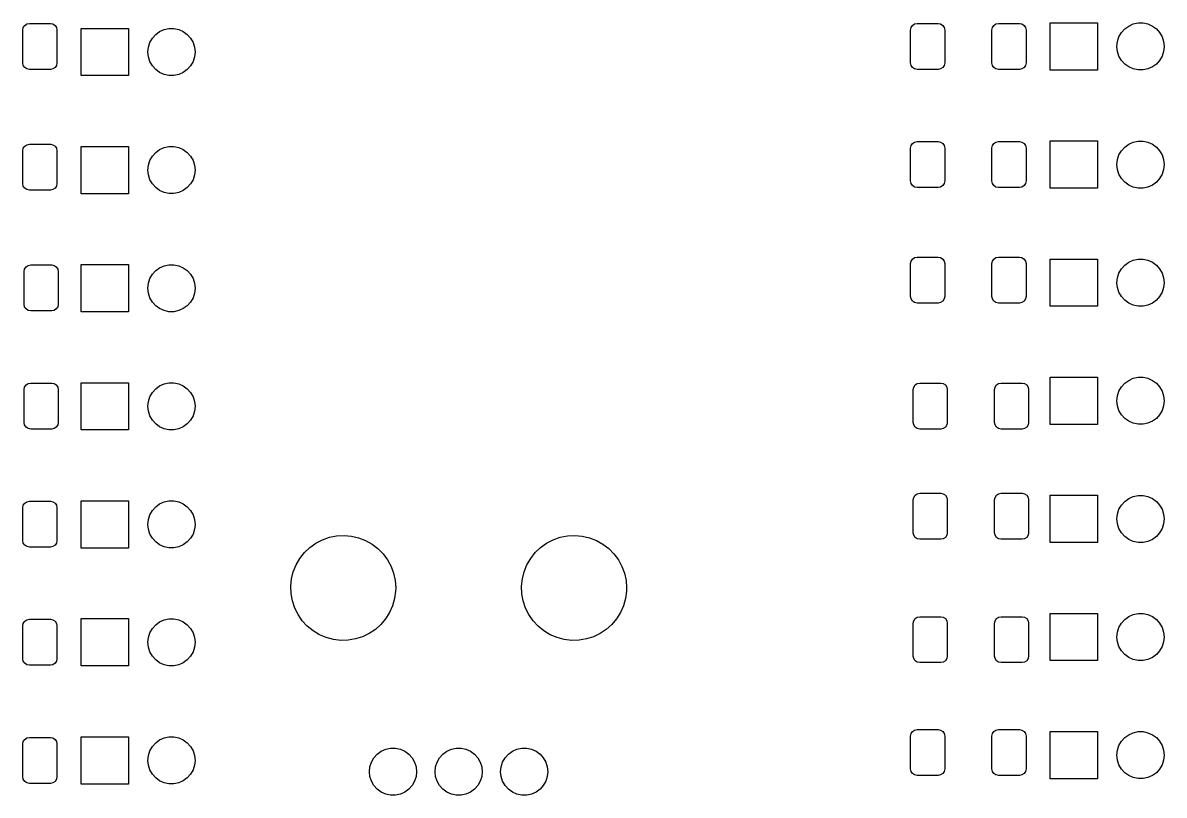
# Model space of a CAD drawing. Extents: x 119 to 479, y -311 to -51.
# Drawn here: x 300.4 to 343.9, y -144.32 to -114.9 of the extents above; entities that cross this region are included whole.
import ezdxf

# ---------------------------------------------------------------- set-up
doc = ezdxf.new("R2010")
doc.units = 0
doc.layers.add('BLACK', color=7, linetype='CONTINUOUS')

msp = doc.modelspace()

# ---------------------------------------------------------------- linework, layer by layer
at = {"layer": 'BLACK', "linetype": 'CONTINUOUS'}
for p, q in [((300.4, -115.175), (300.419, -115.079)), ((300.4, -116.425), (300.4, -115.175)), ((300.419, -115.079), (300.473, -114.998)), ((300.473, -114.998), (300.554, -114.944)), ((300.554, -114.944), (300.65, -114.925)), ((300.65, -114.925), (301.45, -114.925)), ((301.45, -114.925), (301.546, -114.944)), ((301.546, -114.944), (301.627, -114.998)), ((301.627, -114.998), (301.681, -115.079)), ((301.681, -115.079), (301.7, -115.175)), ((301.7, -115.175), (301.7, -116.425)), ((302.625, -116.91), (302.625, -115.11)), ((302.625, -115.11), (304.425, -115.11)), ((304.425, -115.11), (304.425, -116.91)), ((305.463, -115.341), (305.615, -115.231)), ((305.615, -115.231), (305.787, -115.154)), ((305.787, -115.154), (305.971, -115.115)), ((305.971, -115.115), (306.159, -115.115)), ((306.159, -115.115), (306.343, -115.154)), ((306.343, -115.154), (306.515, -115.231)), ((306.515, -115.231), (306.667, -115.341)), ((334.235, -115.175), (334.254, -115.079)), ((334.235, -116.425), (334.235, -115.175)), ((334.254, -115.079), (334.308, -114.998)), ((334.308, -114.998), (334.389, -114.944)), ((334.389, -114.944), (334.485, -114.925)), ((334.485, -114.925), (335.285, -114.925)), ((335.285, -114.925), (335.381, -114.944)), ((335.381, -114.944), (335.462, -114.998)), ((335.462, -114.998), (335.516, -115.079)), ((335.516, -115.079), (335.535, -115.175)), ((335.535, -115.175), (335.535, -116.425)), ((337.335, -115.175), (337.354, -115.079)), ((337.335, -116.425), (337.335, -115.175)), ((337.354, -115.079), (337.408, -114.998)), ((337.408, -114.998), (337.489, -114.944)), ((337.489, -114.944), (337.585, -114.925)), ((337.585, -114.925), (338.385, -114.925)), ((338.385, -114.925), (338.481, -114.944)), ((338.481, -114.944), (338.562, -114.998)), ((338.562, -114.998), (338.616, -115.079)), ((338.616, -115.079), (338.635, -115.175)), ((338.635, -115.175), (338.635, -116.425)), ((339.56, -116.7), (339.56, -114.9)), ((339.56, -114.9), (341.36, -114.9)), ((341.36, -114.9), (341.36, -116.7)), ((342.178, -115.434), (342.272, -115.271)), ((342.272, -115.271), (342.398, -115.131)), ((342.398, -115.131), (342.55, -115.021)), ((342.55, -115.021), (342.722, -114.944)), ((342.722, -114.944), (342.906, -114.905)), ((342.906, -114.905), (343.094, -114.905)), ((343.094, -114.905), (343.278, -114.944)), ((343.278, -114.944), (343.45, -115.021)), ((343.45, -115.021), (343.602, -115.131)), ((343.602, -115.131), (343.728, -115.271)), ((343.728, -115.271), (343.822, -115.434)), ((305.185, -115.823), (305.243, -115.644)), ((305.243, -115.644), (305.337, -115.481)), ((305.337, -115.481), (305.463, -115.341)), ((306.667, -115.341), (306.793, -115.481)), ((306.793, -115.481), (306.887, -115.644)), ((306.887, -115.644), (306.945, -115.823)), ((342.1, -115.8), (342.12, -115.613)), ((342.12, -115.613), (342.178, -115.434)), ((343.822, -115.434), (343.88, -115.613)), ((343.88, -115.613), (343.9, -115.8)), ((305.165, -116.01), (305.185, -115.823)), ((305.185, -116.197), (305.165, -116.01)), ((306.945, -115.823), (306.965, -116.01)), ((306.965, -116.01), (306.945, -116.197)), ((342.12, -115.987), (342.1, -115.8)), ((342.178, -116.166), (342.12, -115.987)), ((343.88, -115.987), (343.822, -116.166)), ((343.9, -115.8), (343.88, -115.987)), ((300.419, -116.521), (300.4, -116.425)), ((300.473, -116.602), (300.419, -116.521)), ((301.681, -116.521), (301.627, -116.602)), ((301.7, -116.425), (301.681, -116.521)), ((305.243, -116.376), (305.185, -116.197)), ((305.337, -116.539), (305.243, -116.376)), ((305.463, -116.679), (305.337, -116.539)), ((306.793, -116.539), (306.667, -116.679)), ((306.887, -116.376), (306.793, -116.539)), ((306.945, -116.197), (306.887, -116.376)), ((334.254, -116.521), (334.235, -116.425)), ((334.308, -116.602), (334.254, -116.521)), ((335.516, -116.521), (335.462, -116.602)), ((335.535, -116.425), (335.516, -116.521)), ((337.354, -116.521), (337.335, -116.425)), ((337.408, -116.602), (337.354, -116.521)), ((338.616, -116.521), (338.562, -116.602)), ((338.635, -116.425), (338.616, -116.521)), ((342.272, -116.329), (342.178, -116.166)), ((342.398, -116.469), (342.272, -116.329)), ((342.55, -116.579), (342.398, -116.469)), ((342.722, -116.656), (342.55, -116.579)), ((343.45, -116.579), (343.278, -116.656)), ((343.602, -116.469), (343.45, -116.579)), ((343.728, -116.329), (343.602, -116.469)), ((343.822, -116.166), (343.728, -116.329)), ((300.554, -116.656), (300.473, -116.602)), ((300.65, -116.675), (300.554, -116.656)), ((301.45, -116.675), (300.65, -116.675)), ((301.546, -116.656), (301.45, -116.675)), ((301.627, -116.602), (301.546, -116.656)), ((304.425, -116.91), (302.625, -116.91)), ((305.615, -116.789), (305.463, -116.679)), ((305.787, -116.866), (305.615, -116.789)), ((305.971, -116.905), (305.787, -116.866)), ((306.159, -116.905), (305.971, -116.905)), ((306.343, -116.866), (306.159, -116.905)), ((306.515, -116.789), (306.343, -116.866)), ((306.667, -116.679), (306.515, -116.789)), ((334.389, -116.656), (334.308, -116.602)), ((334.485, -116.675), (334.389, -116.656)), ((335.285, -116.675), (334.485, -116.675)), ((335.381, -116.656), (335.285, -116.675)), ((335.462, -116.602), (335.381, -116.656)), ((337.489, -116.656), (337.408, -116.602)), ((337.585, -116.675), (337.489, -116.656)), ((338.385, -116.675), (337.585, -116.675)), ((338.481, -116.656), (338.385, -116.675)), ((338.562, -116.602), (338.481, -116.656)), ((341.36, -116.7), (339.56, -116.7)), ((342.906, -116.695), (342.722, -116.656)), ((343.094, -116.695), (342.906, -116.695)), ((343.278, -116.656), (343.094, -116.695)), ((300.419, -119.679), (300.473, -119.598)), ((300.473, -119.598), (300.554, -119.544)), ((300.554, -119.544), (300.65, -119.525)), ((300.65, -119.525), (301.45, -119.525)), ((301.45, -119.525), (301.546, -119.544)), ((301.546, -119.544), (301.627, -119.598)), ((301.627, -119.598), (301.681, -119.679)), ((302.625, -121.41), (302.625, -119.61)), ((302.625, -119.61), (304.425, -119.61)), ((304.425, -119.61), (304.425, -121.41)), ((305.787, -119.654), (305.971, -119.615)), ((305.971, -119.615), (306.159, -119.615)), ((306.159, -119.615), (306.343, -119.654)), ((334.235, -119.675), (334.254, -119.579)), ((334.254, -119.579), (334.308, -119.498)), ((334.308, -119.498), (334.389, -119.444)), ((334.389, -119.444), (334.485, -119.425)), ((334.485, -119.425), (335.285, -119.425)), ((335.285, -119.425), (335.381, -119.444)), ((335.381, -119.444), (335.462, -119.498)), ((335.462, -119.498), (335.516, -119.579)), ((335.516, -119.579), (335.535, -119.675)), ((337.335, -119.675), (337.354, -119.579)), ((337.354, -119.579), (337.408, -119.498)), ((337.408, -119.498), (337.489, -119.444)), ((337.489, -119.444), (337.585, -119.425)), ((337.585, -119.425), (338.385, -119.425)), ((338.385, -119.425), (338.481, -119.444)), ((338.481, -119.444), (338.562, -119.498)), ((338.562, -119.498), (338.616, -119.579)), ((338.616, -119.579), (338.635, -119.675)), ((339.56, -121.2), (339.56, -119.4)), ((339.56, -119.4), (341.36, -119.4)), ((341.36, -119.4), (341.36, -121.2)), ((342.398, -119.631), (342.55, -119.521)), ((342.55, -119.521), (342.722, -119.444)), ((342.722, -119.444), (342.906, -119.405)), ((342.906, -119.405), (343.094, -119.405)), ((343.094, -119.405), (343.278, -119.444)), ((343.278, -119.444), (343.45, -119.521)), ((343.45, -119.521), (343.602, -119.631)), ((300.4, -119.775), (300.419, -119.679)), ((300.4, -121.025), (300.4, -119.775)), ((301.681, -119.679), (301.7, -119.775)), ((301.7, -119.775), (301.7, -121.025)), ((305.243, -120.144), (305.337, -119.981)), ((305.337, -119.981), (305.463, -119.841)), ((305.463, -119.841), (305.615, -119.731)), ((305.615, -119.731), (305.787, -119.654)), ((306.343, -119.654), (306.515, -119.731)), ((306.515, -119.731), (306.667, -119.841)), ((306.667, -119.841), (306.793, -119.981)), ((306.793, -119.981), (306.887, -120.144)), ((334.235, -120.925), (334.235, -119.675)), ((335.535, -119.675), (335.535, -120.925)), ((337.335, -120.925), (337.335, -119.675)), ((338.635, -119.675), (338.635, -120.925)), ((342.12, -120.113), (342.178, -119.934)), ((342.178, -119.934), (342.272, -119.771)), ((342.272, -119.771), (342.398, -119.631)), ((343.602, -119.631), (343.728, -119.771)), ((343.728, -119.771), (343.822, -119.934)), ((343.822, -119.934), (343.88, -120.113)), ((305.165, -120.51), (305.185, -120.323)), ((305.185, -120.323), (305.243, -120.144)), ((306.887, -120.144), (306.945, -120.323)), ((306.945, -120.323), (306.965, -120.51)), ((342.1, -120.3), (342.12, -120.113)), ((342.12, -120.487), (342.1, -120.3)), ((342.178, -120.666), (342.12, -120.487)), ((343.88, -120.487), (343.822, -120.666)), ((343.88, -120.113), (343.9, -120.3)), ((343.9, -120.3), (343.88, -120.487)), ((305.185, -120.697), (305.165, -120.51)), ((305.243, -120.876), (305.185, -120.697)), ((305.337, -121.039), (305.243, -120.876)), ((306.887, -120.876), (306.793, -121.039)), ((306.945, -120.697), (306.887, -120.876)), ((306.965, -120.51), (306.945, -120.697)), ((334.254, -121.021), (334.235, -120.925)), ((335.535, -120.925), (335.516, -121.021)), ((337.354, -121.021), (337.335, -120.925)), ((338.635, -120.925), (338.616, -121.021)), ((342.272, -120.829), (342.178, -120.666)), ((342.398, -120.969), (342.272, -120.829)), ((343.728, -120.829), (343.602, -120.969)), ((343.822, -120.666), (343.728, -120.829)), ((300.419, -121.121), (300.4, -121.025)), ((300.473, -121.202), (300.419, -121.121)), ((300.554, -121.256), (300.473, -121.202)), ((300.65, -121.275), (300.554, -121.256)), ((301.45, -121.275), (300.65, -121.275)), ((301.546, -121.256), (301.45, -121.275)), ((301.627, -121.202), (301.546, -121.256)), ((301.681, -121.121), (301.627, -121.202)), ((301.7, -121.025), (301.681, -121.121)), ((305.463, -121.179), (305.337, -121.039)), ((305.615, -121.289), (305.463, -121.179)), ((305.787, -121.366), (305.615, -121.289)), ((306.515, -121.289), (306.343, -121.366)), ((306.667, -121.179), (306.515, -121.289)), ((306.793, -121.039), (306.667, -121.179)), ((334.308, -121.102), (334.254, -121.021)), ((334.389, -121.156), (334.308, -121.102)), ((334.485, -121.175), (334.389, -121.156)), ((335.285, -121.175), (334.485, -121.175)), ((335.381, -121.156), (335.285, -121.175)), ((335.462, -121.102), (335.381, -121.156)), ((335.516, -121.021), (335.462, -121.102)), ((337.408, -121.102), (337.354, -121.021)), ((337.489, -121.156), (337.408, -121.102)), ((337.585, -121.175), (337.489, -121.156)), ((338.385, -121.175), (337.585, -121.175)), ((338.481, -121.156), (338.385, -121.175)), ((338.562, -121.102), (338.481, -121.156)), ((338.616, -121.021), (338.562, -121.102)), ((341.36, -121.2), (339.56, -121.2)), ((342.55, -121.079), (342.398, -120.969)), ((342.722, -121.156), (342.55, -121.079)), ((342.906, -121.195), (342.722, -121.156)), ((343.094, -121.195), (342.906, -121.195)), ((343.278, -121.156), (343.094, -121.195)), ((343.45, -121.079), (343.278, -121.156)), ((343.602, -120.969), (343.45, -121.079)), ((304.425, -121.41), (302.625, -121.41)), ((305.971, -121.405), (305.787, -121.366)), ((306.159, -121.405), (305.971, -121.405)), ((306.343, -121.366), (306.159, -121.405)), ((334.254, -123.979), (334.308, -123.898)), ((334.308, -123.898), (334.389, -123.844)), ((334.389, -123.844), (334.485, -123.825)), ((334.485, -123.825), (335.285, -123.825)), ((335.285, -123.825), (335.381, -123.844)), ((335.381, -123.844), (335.462, -123.898)), ((335.462, -123.898), (335.516, -123.979)), ((337.354, -123.979), (337.408, -123.898)), ((337.408, -123.898), (337.489, -123.844)), ((337.489, -123.844), (337.585, -123.825)), ((337.585, -123.825), (338.385, -123.825)), ((338.385, -123.825), (338.481, -123.844)), ((338.481, -123.844), (338.562, -123.898)), ((338.562, -123.898), (338.616, -123.979)), ((339.56, -125.7), (339.56, -123.9)), ((339.56, -123.9), (341.36, -123.9)), ((341.36, -123.9), (341.36, -125.7)), ((342.55, -124.021), (342.722, -123.944)), ((342.722, -123.944), (342.906, -123.905)), ((342.906, -123.905), (343.094, -123.905)), ((343.094, -123.905), (343.278, -123.944)), ((343.278, -123.944), (343.45, -124.021)), ((300.45, -124.375), (300.469, -124.279)), ((300.45, -125.625), (300.45, -124.375)), ((300.469, -124.279), (300.523, -124.198)), ((300.523, -124.198), (300.604, -124.144)), ((300.604, -124.144), (300.7, -124.125)), ((300.7, -124.125), (301.5, -124.125)), ((301.5, -124.125), (301.596, -124.144)), ((301.596, -124.144), (301.677, -124.198)), ((301.677, -124.198), (301.731, -124.279)), ((301.731, -124.279), (301.75, -124.375)), ((301.75, -124.375), (301.75, -125.625)), ((302.625, -125.91), (302.625, -124.11)), ((302.625, -124.11), (304.425, -124.11)), ((304.425, -124.11), (304.425, -125.91)), ((305.337, -124.481), (305.463, -124.341)), ((305.463, -124.341), (305.615, -124.231)), ((305.615, -124.231), (305.787, -124.154)), ((305.787, -124.154), (305.971, -124.115)), ((305.971, -124.115), (306.159, -124.115)), ((306.159, -124.115), (306.343, -124.154)), ((306.343, -124.154), (306.515, -124.231)), ((306.515, -124.231), (306.667, -124.341)), ((306.667, -124.341), (306.793, -124.481)), ((334.235, -124.075), (334.254, -123.979)), ((334.235, -125.325), (334.235, -124.075)), ((335.516, -123.979), (335.535, -124.075)), ((335.535, -124.075), (335.535, -125.325)), ((337.335, -124.075), (337.354, -123.979)), ((337.335, -125.325), (337.335, -124.075)), ((338.616, -123.979), (338.635, -124.075)), ((338.635, -124.075), (338.635, -125.325)), ((342.178, -124.434), (342.272, -124.271)), ((342.272, -124.271), (342.398, -124.131)), ((342.398, -124.131), (342.55, -124.021)), ((343.45, -124.021), (343.602, -124.131)), ((343.602, -124.131), (343.728, -124.271)), ((343.728, -124.271), (343.822, -124.434)), ((305.165, -125.01), (305.185, -124.823)), ((305.185, -124.823), (305.243, -124.644)), ((305.243, -124.644), (305.337, -124.481)), ((306.793, -124.481), (306.887, -124.644)), ((306.887, -124.644), (306.945, -124.823)), ((306.945, -124.823), (306.965, -125.01)), ((342.1, -124.8), (342.12, -124.613)), ((342.12, -124.987), (342.1, -124.8)), ((342.12, -124.613), (342.178, -124.434)), ((343.822, -124.434), (343.88, -124.613)), ((343.88, -124.613), (343.9, -124.8)), ((343.9, -124.8), (343.88, -124.987)), ((305.185, -125.197), (305.165, -125.01)), ((305.243, -125.376), (305.185, -125.197)), ((306.945, -125.197), (306.887, -125.376)), ((306.965, -125.01), (306.945, -125.197)), ((342.178, -125.166), (342.12, -124.987)), ((342.272, -125.329), (342.178, -125.166)), ((343.822, -125.166), (343.728, -125.329)), ((343.88, -124.987), (343.822, -125.166)), ((300.469, -125.721), (300.45, -125.625)), ((301.75, -125.625), (301.731, -125.721)), ((305.337, -125.539), (305.243, -125.376)), ((305.463, -125.679), (305.337, -125.539)), ((305.615, -125.789), (305.463, -125.679)), ((306.667, -125.679), (306.515, -125.789)), ((306.793, -125.539), (306.667, -125.679)), ((306.887, -125.376), (306.793, -125.539)), ((334.254, -125.421), (334.235, -125.325)), ((334.308, -125.502), (334.254, -125.421)), ((334.389, -125.556), (334.308, -125.502)), ((334.485, -125.575), (334.389, -125.556)), ((335.285, -125.575), (334.485, -125.575)), ((335.381, -125.556), (335.285, -125.575)), ((335.462, -125.502), (335.381, -125.556)), ((335.516, -125.421), (335.462, -125.502)), ((335.535, -125.325), (335.516, -125.421)), ((337.354, -125.421), (337.335, -125.325)), ((337.408, -125.502), (337.354, -125.421)), ((337.489, -125.556), (337.408, -125.502)), ((337.585, -125.575), (337.489, -125.556)), ((338.385, -125.575), (337.585, -125.575)), ((338.481, -125.556), (338.385, -125.575)), ((338.562, -125.502), (338.481, -125.556)), ((338.616, -125.421), (338.562, -125.502)), ((338.635, -125.325), (338.616, -125.421)), ((341.36, -125.7), (339.56, -125.7)), ((342.398, -125.469), (342.272, -125.329)), ((342.55, -125.579), (342.398, -125.469)), ((342.722, -125.656), (342.55, -125.579)), ((342.906, -125.695), (342.722, -125.656)), ((343.094, -125.695), (342.906, -125.695)), ((343.278, -125.656), (343.094, -125.695)), ((343.45, -125.579), (343.278, -125.656)), ((343.602, -125.469), (343.45, -125.579)), ((343.728, -125.329), (343.602, -125.469)), ((300.523, -125.802), (300.469, -125.721)), ((300.604, -125.856), (300.523, -125.802)), ((300.7, -125.875), (300.604, -125.856)), ((301.5, -125.875), (300.7, -125.875)), ((301.596, -125.856), (301.5, -125.875)), ((301.677, -125.802), (301.596, -125.856)), ((301.731, -125.721), (301.677, -125.802)), ((304.425, -125.91), (302.625, -125.91)), ((305.787, -125.866), (305.615, -125.789)), ((305.971, -125.905), (305.787, -125.866)), ((306.159, -125.905), (305.971, -125.905)), ((306.343, -125.866), (306.159, -125.905)), ((306.515, -125.789), (306.343, -125.866)), ((300.469, -128.779), (300.523, -128.698)), ((300.523, -128.698), (300.604, -128.644)), ((300.604, -128.644), (300.7, -128.625)), ((300.7, -128.625), (301.5, -128.625)), ((301.5, -128.625), (301.596, -128.644)), ((301.596, -128.644), (301.677, -128.698)), ((301.677, -128.698), (301.731, -128.779)), ((302.625, -130.41), (302.625, -128.61)), ((302.625, -128.61), (304.425, -128.61)), ((304.425, -128.61), (304.425, -130.41)), ((305.463, -128.841), (305.615, -128.731)), ((305.615, -128.731), (305.787, -128.654)), ((305.787, -128.654), (305.971, -128.615)), ((305.971, -128.615), (306.159, -128.615)), ((306.159, -128.615), (306.343, -128.654)), ((306.343, -128.654), (306.515, -128.731)), ((306.515, -128.731), (306.667, -128.841)), ((334.354, -128.779), (334.408, -128.698)), ((334.408, -128.698), (334.489, -128.644)), ((334.489, -128.644), (334.585, -128.625)), ((334.585, -128.625), (335.385, -128.625)), ((335.385, -128.625), (335.481, -128.644)), ((335.481, -128.644), (335.562, -128.698)), ((335.562, -128.698), (335.616, -128.779)), ((337.454, -128.779), (337.508, -128.698)), ((337.508, -128.698), (337.589, -128.644)), ((337.589, -128.644), (337.685, -128.625)), ((337.685, -128.625), (338.485, -128.625)), ((338.485, -128.625), (338.581, -128.644)), ((338.581, -128.644), (338.662, -128.698)), ((338.662, -128.698), (338.716, -128.779)), ((339.56, -130.2), (339.56, -128.4)), ((339.56, -128.4), (341.36, -128.4)), ((341.36, -128.4), (341.36, -130.2)), ((342.272, -128.771), (342.398, -128.631)), ((342.398, -128.631), (342.55, -128.521)), ((342.55, -128.521), (342.722, -128.444)), ((342.722, -128.444), (342.906, -128.405)), ((342.906, -128.405), (343.094, -128.405)), ((343.094, -128.405), (343.278, -128.444)), ((343.278, -128.444), (343.45, -128.521)), ((343.45, -128.521), (343.602, -128.631)), ((343.602, -128.631), (343.728, -128.771)), ((300.45, -128.875), (300.469, -128.779)), ((300.45, -130.125), (300.45, -128.875)), ((301.731, -128.779), (301.75, -128.875)), ((301.75, -128.875), (301.75, -130.125)), ((305.185, -129.323), (305.243, -129.144)), ((305.243, -129.144), (305.337, -128.981)), ((305.337, -128.981), (305.463, -128.841)), ((306.667, -128.841), (306.793, -128.981)), ((306.793, -128.981), (306.887, -129.144)), ((306.887, -129.144), (306.945, -129.323)), ((334.335, -128.875), (334.354, -128.779)), ((334.335, -130.125), (334.335, -128.875)), ((335.616, -128.779), (335.635, -128.875)), ((335.635, -128.875), (335.635, -130.125)), ((337.435, -128.875), (337.454, -128.779)), ((337.435, -130.125), (337.435, -128.875)), ((338.716, -128.779), (338.735, -128.875)), ((338.735, -128.875), (338.735, -130.125)), ((342.1, -129.3), (342.12, -129.113)), ((342.12, -129.113), (342.178, -128.934)), ((342.178, -128.934), (342.272, -128.771)), ((343.728, -128.771), (343.822, -128.934)), ((343.822, -128.934), (343.88, -129.113)), ((343.88, -129.113), (343.9, -129.3)), ((305.165, -129.51), (305.185, -129.323)), ((305.185, -129.697), (305.165, -129.51)), ((306.945, -129.323), (306.965, -129.51)), ((306.965, -129.51), (306.945, -129.697)), ((342.12, -129.487), (342.1, -129.3)), ((342.178, -129.666), (342.12, -129.487)), ((343.88, -129.487), (343.822, -129.666)), ((343.9, -129.3), (343.88, -129.487)), ((305.243, -129.876), (305.185, -129.697)), ((305.337, -130.039), (305.243, -129.876)), ((305.463, -130.179), (305.337, -130.039)), ((306.793, -130.039), (306.667, -130.179)), ((306.887, -129.876), (306.793, -130.039)), ((306.945, -129.697), (306.887, -129.876)), ((342.272, -129.829), (342.178, -129.666)), ((342.398, -129.969), (342.272, -129.829)), ((342.55, -130.079), (342.398, -129.969)), ((343.602, -129.969), (343.45, -130.079)), ((343.728, -129.829), (343.602, -129.969)), ((343.822, -129.666), (343.728, -129.829)), ((300.469, -130.221), (300.45, -130.125)), ((300.523, -130.302), (300.469, -130.221)), ((300.604, -130.356), (300.523, -130.302)), ((300.7, -130.375), (300.604, -130.356)), ((301.5, -130.375), (300.7, -130.375)), ((301.596, -130.356), (301.5, -130.375)), ((301.677, -130.302), (301.596, -130.356)), ((301.731, -130.221), (301.677, -130.302)), ((301.75, -130.125), (301.731, -130.221)), ((304.425, -130.41), (302.625, -130.41)), ((305.615, -130.289), (305.463, -130.179)), ((305.787, -130.366), (305.615, -130.289)), ((305.971, -130.405), (305.787, -130.366)), ((306.159, -130.405), (305.971, -130.405)), ((306.343, -130.366), (306.159, -130.405)), ((306.515, -130.289), (306.343, -130.366)), ((306.667, -130.179), (306.515, -130.289)), ((334.354, -130.221), (334.335, -130.125)), ((334.408, -130.302), (334.354, -130.221)), ((334.489, -130.356), (334.408, -130.302)), ((334.585, -130.375), (334.489, -130.356)), ((335.385, -130.375), (334.585, -130.375)), ((335.481, -130.356), (335.385, -130.375)), ((335.562, -130.302), (335.481, -130.356)), ((335.616, -130.221), (335.562, -130.302)), ((335.635, -130.125), (335.616, -130.221)), ((337.454, -130.221), (337.435, -130.125)), ((337.508, -130.302), (337.454, -130.221)), ((337.589, -130.356), (337.508, -130.302)), ((337.685, -130.375), (337.589, -130.356)), ((338.485, -130.375), (337.685, -130.375)), ((338.581, -130.356), (338.485, -130.375)), ((338.662, -130.302), (338.581, -130.356)), ((338.716, -130.221), (338.662, -130.302)), ((338.735, -130.125), (338.716, -130.221)), ((341.36, -130.2), (339.56, -130.2)), ((342.722, -130.156), (342.55, -130.079)), ((342.906, -130.195), (342.722, -130.156)), ((343.094, -130.195), (342.906, -130.195)), ((343.278, -130.156), (343.094, -130.195)), ((343.45, -130.079), (343.278, -130.156)), ((334.335, -133.075), (334.354, -132.979)), ((334.335, -134.325), (334.335, -133.075)), ((334.354, -132.979), (334.408, -132.898)), ((334.408, -132.898), (334.489, -132.844)), ((334.489, -132.844), (334.585, -132.825)), ((334.585, -132.825), (335.385, -132.825)), ((335.385, -132.825), (335.481, -132.844)), ((335.481, -132.844), (335.562, -132.898)), ((335.562, -132.898), (335.616, -132.979)), ((335.616, -132.979), (335.635, -133.075)), ((335.635, -133.075), (335.635, -134.325)), ((337.435, -133.075), (337.454, -132.979)), ((337.435, -134.325), (337.435, -133.075)), ((337.454, -132.979), (337.508, -132.898)), ((337.508, -132.898), (337.589, -132.844)), ((337.589, -132.844), (337.685, -132.825)), ((337.685, -132.825), (338.485, -132.825)), ((338.485, -132.825), (338.581, -132.844)), ((338.581, -132.844), (338.662, -132.898)), ((338.662, -132.898), (338.716, -132.979)), ((338.716, -132.979), (338.735, -133.075)), ((338.735, -133.075), (338.735, -134.325)), ((339.56, -134.7), (339.56, -132.9)), ((339.56, -132.9), (341.36, -132.9)), ((341.36, -132.9), (341.36, -134.7)), ((342.398, -133.131), (342.55, -133.021)), ((342.55, -133.021), (342.722, -132.944)), ((342.722, -132.944), (342.906, -132.905)), ((342.906, -132.905), (343.094, -132.905)), ((343.094, -132.905), (343.278, -132.944)), ((343.278, -132.944), (343.45, -133.021)), ((343.45, -133.021), (343.602, -133.131)), ((300.4, -133.375), (300.419, -133.279)), ((300.4, -134.625), (300.4, -133.375)), ((300.419, -133.279), (300.473, -133.198)), ((300.473, -133.198), (300.554, -133.144)), ((300.554, -133.144), (300.65, -133.125)), ((300.65, -133.125), (301.45, -133.125)), ((301.45, -133.125), (301.546, -133.144)), ((301.546, -133.144), (301.627, -133.198)), ((301.627, -133.198), (301.681, -133.279)), ((301.681, -133.279), (301.7, -133.375)), ((301.7, -133.375), (301.7, -134.625)), ((302.625, -134.91), (302.625, -133.11)), ((302.625, -133.11), (304.425, -133.11)), ((304.425, -133.11), (304.425, -134.91)), ((305.243, -133.644), (305.337, -133.481)), ((305.337, -133.481), (305.463, -133.341)), ((305.463, -133.341), (305.615, -133.231)), ((305.615, -133.231), (305.787, -133.154)), ((305.787, -133.154), (305.971, -133.115)), ((305.971, -133.115), (306.159, -133.115)), ((306.159, -133.115), (306.343, -133.154)), ((306.343, -133.154), (306.515, -133.231)), ((306.515, -133.231), (306.667, -133.341)), ((306.667, -133.341), (306.793, -133.481)), ((306.793, -133.481), (306.887, -133.644)), ((342.12, -133.613), (342.178, -133.434)), ((342.178, -133.434), (342.272, -133.271)), ((342.272, -133.271), (342.398, -133.131)), ((343.602, -133.131), (343.728, -133.271)), ((343.728, -133.271), (343.822, -133.434)), ((343.822, -133.434), (343.88, -133.613)), ((305.165, -134.01), (305.185, -133.823)), ((305.185, -133.823), (305.243, -133.644)), ((306.887, -133.644), (306.945, -133.823)), ((306.945, -133.823), (306.965, -134.01)), ((342.1, -133.8), (342.12, -133.613)), ((342.12, -133.987), (342.1, -133.8)), ((343.88, -133.613), (343.9, -133.8)), ((343.9, -133.8), (343.88, -133.987)), ((305.185, -134.197), (305.165, -134.01)), ((305.243, -134.376), (305.185, -134.197)), ((305.337, -134.539), (305.243, -134.376)), ((306.887, -134.376), (306.793, -134.539)), ((306.945, -134.197), (306.887, -134.376)), ((306.965, -134.01), (306.945, -134.197)), ((334.354, -134.421), (334.335, -134.325)), ((335.635, -134.325), (335.616, -134.421)), ((337.454, -134.421), (337.435, -134.325)), ((338.735, -134.325), (338.716, -134.421)), ((342.178, -134.166), (342.12, -133.987)), ((342.272, -134.329), (342.178, -134.166)), ((342.398, -134.469), (342.272, -134.329)), ((343.728, -134.329), (343.602, -134.469)), ((343.822, -134.166), (343.728, -134.329)), ((343.88, -133.987), (343.822, -134.166)), ((300.419, -134.721), (300.4, -134.625)), ((300.473, -134.802), (300.419, -134.721)), ((300.554, -134.856), (300.473, -134.802)), ((301.627, -134.802), (301.546, -134.856)), ((301.681, -134.721), (301.627, -134.802)), ((301.7, -134.625), (301.681, -134.721)), ((305.463, -134.679), (305.337, -134.539)), ((305.615, -134.789), (305.463, -134.679)), ((305.787, -134.866), (305.615, -134.789)), ((306.515, -134.789), (306.343, -134.866)), ((306.667, -134.679), (306.515, -134.789)), ((306.793, -134.539), (306.667, -134.679)), ((311.335, -134.889), (311.565, -134.725)), ((311.565, -134.725), (311.816, -134.594)), ((311.816, -134.594), (312.082, -134.501)), ((312.082, -134.501), (312.359, -134.446)), ((312.359, -134.446), (312.641, -134.43)), ((312.641, -134.43), (312.923, -134.455)), ((312.923, -134.455), (313.198, -134.518)), ((313.198, -134.518), (313.462, -134.62)), ((313.462, -134.62), (313.708, -134.758)), ((313.708, -134.758), (313.933, -134.93)), ((320.135, -134.889), (320.365, -134.725)), ((320.365, -134.725), (320.616, -134.594)), ((320.616, -134.594), (320.882, -134.501)), ((320.882, -134.501), (321.159, -134.446)), ((321.159, -134.446), (321.441, -134.43)), ((321.441, -134.43), (321.723, -134.455)), ((321.723, -134.455), (321.998, -134.518)), ((321.998, -134.518), (322.262, -134.62)), ((322.262, -134.62), (322.508, -134.758)), ((322.508, -134.758), (322.733, -134.93)), ((334.408, -134.502), (334.354, -134.421)), ((334.489, -134.556), (334.408, -134.502)), ((334.585, -134.575), (334.489, -134.556)), ((335.385, -134.575), (334.585, -134.575)), ((335.481, -134.556), (335.385, -134.575)), ((335.562, -134.502), (335.481, -134.556)), ((335.616, -134.421), (335.562, -134.502)), ((337.508, -134.502), (337.454, -134.421)), ((337.589, -134.556), (337.508, -134.502)), ((337.685, -134.575), (337.589, -134.556)), ((338.485, -134.575), (337.685, -134.575)), ((338.581, -134.556), (338.485, -134.575)), ((338.662, -134.502), (338.581, -134.556)), ((338.716, -134.421), (338.662, -134.502)), ((341.36, -134.7), (339.56, -134.7)), ((342.55, -134.579), (342.398, -134.469)), ((342.722, -134.656), (342.55, -134.579)), ((342.906, -134.695), (342.722, -134.656)), ((343.094, -134.695), (342.906, -134.695)), ((343.278, -134.656), (343.094, -134.695)), ((343.45, -134.579), (343.278, -134.656)), ((343.602, -134.469), (343.45, -134.579)), ((300.65, -134.875), (300.554, -134.856)), ((301.45, -134.875), (300.65, -134.875)), ((301.546, -134.856), (301.45, -134.875)), ((304.425, -134.91), (302.625, -134.91)), ((305.971, -134.905), (305.787, -134.866)), ((306.159, -134.905), (305.971, -134.905)), ((306.343, -134.866), (306.159, -134.905)), ((310.956, -135.306), (311.131, -135.084)), ((311.131, -135.084), (311.335, -134.889)), ((313.933, -134.93), (314.131, -135.131)), ((314.131, -135.131), (314.299, -135.358)), ((319.756, -135.306), (319.931, -135.084)), ((319.931, -135.084), (320.135, -134.889)), ((322.733, -134.93), (322.931, -135.131)), ((322.931, -135.131), (323.099, -135.358)), ((310.708, -135.812), (310.814, -135.55)), ((310.814, -135.55), (310.956, -135.306)), ((314.299, -135.358), (314.433, -135.607)), ((314.433, -135.607), (314.531, -135.872)), ((319.508, -135.812), (319.614, -135.55)), ((319.614, -135.55), (319.756, -135.306)), ((323.099, -135.358), (323.233, -135.607)), ((323.233, -135.607), (323.331, -135.872)), ((310.611, -136.367), (310.64, -136.086)), ((310.64, -136.086), (310.708, -135.812)), ((314.531, -135.872), (314.59, -136.148)), ((314.59, -136.148), (314.61, -136.43)), ((319.411, -136.367), (319.44, -136.086)), ((319.44, -136.086), (319.508, -135.812)), ((323.331, -135.872), (323.39, -136.148)), ((323.39, -136.148), (323.41, -136.43)), ((310.622, -136.649), (310.611, -136.367)), ((314.606, -136.556), (314.568, -136.836)), ((314.61, -136.43), (314.606, -136.556)), ((319.422, -136.649), (319.411, -136.367)), ((323.406, -136.556), (323.368, -136.836)), ((323.41, -136.43), (323.406, -136.556)), ((310.673, -136.927), (310.622, -136.649)), ((310.762, -137.195), (310.673, -136.927)), ((314.568, -136.836), (314.492, -137.107)), ((319.473, -136.927), (319.422, -136.649)), ((319.562, -137.195), (319.473, -136.927)), ((323.368, -136.836), (323.292, -137.107)), ((310.889, -137.448), (310.762, -137.195)), ((311.049, -137.68), (310.889, -137.448)), ((314.378, -137.366), (314.228, -137.606)), ((314.492, -137.107), (314.378, -137.366)), ((319.689, -137.448), (319.562, -137.195)), ((319.849, -137.68), (319.689, -137.448)), ((323.178, -137.366), (323.028, -137.606)), ((323.292, -137.107), (323.178, -137.366)), ((339.56, -139.2), (339.56, -137.4)), ((339.56, -137.4), (341.36, -137.4)), ((341.36, -137.4), (341.36, -139.2)), ((342.55, -137.521), (342.722, -137.444)), ((342.722, -137.444), (342.906, -137.405)), ((342.906, -137.405), (343.094, -137.405)), ((343.094, -137.405), (343.278, -137.444)), ((343.278, -137.444), (343.45, -137.521)), ((300.4, -137.875), (300.419, -137.779)), ((300.4, -139.125), (300.4, -137.875)), ((300.419, -137.779), (300.473, -137.698)), ((300.473, -137.698), (300.554, -137.644)), ((300.554, -137.644), (300.65, -137.625)), ((300.65, -137.625), (301.45, -137.625)), ((301.45, -137.625), (301.546, -137.644)), ((301.546, -137.644), (301.627, -137.698)), ((301.627, -137.698), (301.681, -137.779)), ((301.681, -137.779), (301.7, -137.875)), ((301.7, -137.875), (301.7, -139.125)), ((302.625, -139.4), (302.625, -137.6)), ((302.625, -137.6), (304.425, -137.6)), ((304.425, -137.6), (304.425, -139.4)), ((305.337, -137.971), (305.463, -137.831)), ((305.463, -137.831), (305.615, -137.721)), ((305.615, -137.721), (305.787, -137.644)), ((305.787, -137.644), (305.971, -137.605)), ((305.971, -137.605), (306.159, -137.605)), ((306.159, -137.605), (306.343, -137.644)), ((306.343, -137.644), (306.515, -137.721)), ((306.515, -137.721), (306.667, -137.831)), ((306.667, -137.831), (306.793, -137.971)), ((311.241, -137.888), (311.049, -137.68)), ((311.46, -138.066), (311.241, -137.888)), ((314.046, -137.822), (313.836, -138.01)), ((314.228, -137.606), (314.046, -137.822)), ((320.041, -137.888), (319.849, -137.68)), ((320.26, -138.066), (320.041, -137.888)), ((322.846, -137.822), (322.636, -138.01)), ((323.028, -137.606), (322.846, -137.822)), ((334.335, -137.775), (334.354, -137.679)), ((334.335, -139.025), (334.335, -137.775)), ((334.354, -137.679), (334.408, -137.598)), ((334.408, -137.598), (334.489, -137.544)), ((334.489, -137.544), (334.585, -137.525)), ((334.585, -137.525), (335.385, -137.525)), ((335.385, -137.525), (335.481, -137.544)), ((335.481, -137.544), (335.562, -137.598)), ((335.562, -137.598), (335.616, -137.679)), ((335.616, -137.679), (335.635, -137.775)), ((335.635, -137.775), (335.635, -139.025)), ((337.435, -137.775), (337.454, -137.679)), ((337.435, -139.025), (337.435, -137.775)), ((337.454, -137.679), (337.508, -137.598)), ((337.508, -137.598), (337.589, -137.544)), ((337.589, -137.544), (337.685, -137.525)), ((337.685, -137.525), (338.485, -137.525)), ((338.485, -137.525), (338.581, -137.544)), ((338.581, -137.544), (338.662, -137.598)), ((338.662, -137.598), (338.716, -137.679)), ((338.716, -137.679), (338.735, -137.775)), ((338.735, -137.775), (338.735, -139.025)), ((342.178, -137.934), (342.272, -137.771)), ((342.272, -137.771), (342.398, -137.631)), ((342.398, -137.631), (342.55, -137.521)), ((343.45, -137.521), (343.602, -137.631)), ((343.602, -137.631), (343.728, -137.771)), ((343.728, -137.771), (343.822, -137.934)), ((305.165, -138.5), (305.185, -138.313)), ((305.185, -138.313), (305.243, -138.134)), ((305.243, -138.134), (305.337, -137.971)), ((306.793, -137.971), (306.887, -138.134)), ((306.887, -138.134), (306.945, -138.313)), ((306.945, -138.313), (306.965, -138.5)), ((311.702, -138.212), (311.46, -138.066)), ((311.962, -138.322), (311.702, -138.212)), ((312.235, -138.395), (311.962, -138.322)), ((313.346, -138.29), (313.077, -138.375)), ((313.601, -138.167), (313.346, -138.29)), ((313.836, -138.01), (313.601, -138.167)), ((320.502, -138.212), (320.26, -138.066)), ((320.762, -138.322), (320.502, -138.212)), ((321.035, -138.395), (320.762, -138.322)), ((322.146, -138.29), (321.877, -138.375)), ((322.401, -138.167), (322.146, -138.29)), ((322.636, -138.01), (322.401, -138.167)), ((342.1, -138.3), (342.12, -138.113)), ((342.12, -138.487), (342.1, -138.3)), ((342.12, -138.113), (342.178, -137.934)), ((343.822, -137.934), (343.88, -138.113)), ((343.88, -138.113), (343.9, -138.3)), ((343.9, -138.3), (343.88, -138.487)), ((305.185, -138.687), (305.165, -138.5)), ((305.243, -138.866), (305.185, -138.687)), ((306.945, -138.687), (306.887, -138.866)), ((306.965, -138.5), (306.945, -138.687)), ((312.516, -138.428), (312.235, -138.395)), ((312.798, -138.421), (312.516, -138.428)), ((313.077, -138.375), (312.798, -138.421)), ((321.316, -138.428), (321.035, -138.395)), ((321.598, -138.421), (321.316, -138.428)), ((321.877, -138.375), (321.598, -138.421)), ((342.178, -138.666), (342.12, -138.487)), ((342.272, -138.829), (342.178, -138.666)), ((343.822, -138.666), (343.728, -138.829)), ((343.88, -138.487), (343.822, -138.666)), ((300.419, -139.221), (300.4, -139.125)), ((301.7, -139.125), (301.681, -139.221)), ((305.337, -139.029), (305.243, -138.866)), ((305.463, -139.169), (305.337, -139.029)), ((305.615, -139.279), (305.463, -139.169)), ((306.667, -139.169), (306.515, -139.279)), ((306.793, -139.029), (306.667, -139.169)), ((306.887, -138.866), (306.793, -139.029)), ((334.354, -139.121), (334.335, -139.025)), ((334.408, -139.202), (334.354, -139.121)), ((335.616, -139.121), (335.562, -139.202)), ((335.635, -139.025), (335.616, -139.121)), ((337.454, -139.121), (337.435, -139.025)), ((337.508, -139.202), (337.454, -139.121)), ((338.716, -139.121), (338.662, -139.202)), ((338.735, -139.025), (338.716, -139.121)), ((341.36, -139.2), (339.56, -139.2)), ((342.398, -138.969), (342.272, -138.829)), ((342.55, -139.079), (342.398, -138.969)), ((342.722, -139.156), (342.55, -139.079)), ((342.906, -139.195), (342.722, -139.156)), ((343.094, -139.195), (342.906, -139.195)), ((343.278, -139.156), (343.094, -139.195)), ((343.45, -139.079), (343.278, -139.156)), ((343.602, -138.969), (343.45, -139.079)), ((343.728, -138.829), (343.602, -138.969)), ((300.473, -139.302), (300.419, -139.221)), ((300.554, -139.356), (300.473, -139.302)), ((300.65, -139.375), (300.554, -139.356)), ((301.45, -139.375), (300.65, -139.375)), ((301.546, -139.356), (301.45, -139.375)), ((301.627, -139.302), (301.546, -139.356)), ((301.681, -139.221), (301.627, -139.302)), ((304.425, -139.4), (302.625, -139.4)), ((305.787, -139.356), (305.615, -139.279)), ((305.971, -139.395), (305.787, -139.356)), ((306.159, -139.395), (305.971, -139.395)), ((306.343, -139.356), (306.159, -139.395)), ((306.515, -139.279), (306.343, -139.356)), ((334.489, -139.256), (334.408, -139.202)), ((334.585, -139.275), (334.489, -139.256)), ((335.385, -139.275), (334.585, -139.275)), ((335.481, -139.256), (335.385, -139.275)), ((335.562, -139.202), (335.481, -139.256)), ((337.589, -139.256), (337.508, -139.202)), ((337.685, -139.275), (337.589, -139.256)), ((338.485, -139.275), (337.685, -139.275)), ((338.581, -139.256), (338.485, -139.275)), ((338.662, -139.202), (338.581, -139.256)), ((300.419, -142.279), (300.473, -142.198)), ((300.473, -142.198), (300.554, -142.144)), ((300.554, -142.144), (300.65, -142.125)), ((300.65, -142.125), (301.45, -142.125)), ((301.45, -142.125), (301.546, -142.144)), ((301.546, -142.144), (301.627, -142.198)), ((301.627, -142.198), (301.681, -142.279)), ((302.625, -143.9), (302.625, -142.1)), ((302.625, -142.1), (304.425, -142.1)), ((304.425, -142.1), (304.425, -143.9)), ((305.463, -142.331), (305.615, -142.221)), ((305.615, -142.221), (305.787, -142.144)), ((305.787, -142.144), (305.971, -142.105)), ((305.971, -142.105), (306.159, -142.105)), ((306.159, -142.105), (306.343, -142.144)), ((306.343, -142.144), (306.515, -142.221)), ((306.515, -142.221), (306.667, -142.331)), ((334.235, -142.075), (334.254, -141.979)), ((334.235, -143.325), (334.235, -142.075)), ((334.254, -141.979), (334.308, -141.898)), ((334.308, -141.898), (334.389, -141.844)), ((334.389, -141.844), (334.485, -141.825)), ((334.485, -141.825), (335.285, -141.825)), ((335.285, -141.825), (335.381, -141.844)), ((335.381, -141.844), (335.462, -141.898)), ((335.462, -141.898), (335.516, -141.979)), ((335.516, -141.979), (335.535, -142.075)), ((335.535, -142.075), (335.535, -143.325)), ((337.335, -142.075), (337.354, -141.979)), ((337.335, -143.325), (337.335, -142.075)), ((337.354, -141.979), (337.408, -141.898)), ((337.408, -141.898), (337.489, -141.844)), ((337.489, -141.844), (337.585, -141.825)), ((337.585, -141.825), (338.385, -141.825)), ((338.385, -141.825), (338.481, -141.844)), ((338.481, -141.844), (338.562, -141.898)), ((338.562, -141.898), (338.616, -141.979)), ((338.616, -141.979), (338.635, -142.075)), ((338.635, -142.075), (338.635, -143.325)), ((339.56, -143.7), (339.56, -141.9)), ((339.56, -141.9), (341.36, -141.9)), ((341.36, -141.9), (341.36, -143.7)), ((342.272, -142.271), (342.398, -142.131)), ((342.398, -142.131), (342.55, -142.021)), ((342.55, -142.021), (342.722, -141.944)), ((342.722, -141.944), (342.906, -141.905)), ((342.906, -141.905), (343.094, -141.905)), ((343.094, -141.905), (343.278, -141.944)), ((343.278, -141.944), (343.45, -142.021)), ((343.45, -142.021), (343.602, -142.131)), ((343.602, -142.131), (343.728, -142.271)), ((300.4, -142.375), (300.419, -142.279)), ((300.4, -143.625), (300.4, -142.375)), ((301.681, -142.279), (301.7, -142.375)), ((301.7, -142.375), (301.7, -143.625)), ((305.185, -142.813), (305.243, -142.634)), ((305.243, -142.634), (305.337, -142.471)), ((305.337, -142.471), (305.463, -142.331)), ((306.667, -142.331), (306.793, -142.471)), ((306.793, -142.471), (306.887, -142.634)), ((306.887, -142.634), (306.945, -142.813)), ((313.908, -142.761), (314.06, -142.651)), ((314.06, -142.651), (314.232, -142.574)), ((314.232, -142.574), (314.416, -142.535)), ((314.416, -142.535), (314.604, -142.535)), ((314.604, -142.535), (314.788, -142.574)), ((314.788, -142.574), (314.96, -142.651)), ((314.96, -142.651), (315.112, -142.761)), ((316.408, -142.761), (316.56, -142.651)), ((316.56, -142.651), (316.732, -142.574)), ((316.732, -142.574), (316.916, -142.535)), ((316.916, -142.535), (317.104, -142.535)), ((317.104, -142.535), (317.288, -142.574)), ((317.288, -142.574), (317.46, -142.651)), ((317.46, -142.651), (317.612, -142.761)), ((318.908, -142.761), (319.06, -142.651)), ((319.06, -142.651), (319.232, -142.574)), ((319.232, -142.574), (319.416, -142.535)), ((319.416, -142.535), (319.604, -142.535)), ((319.604, -142.535), (319.788, -142.574)), ((319.788, -142.574), (319.96, -142.651)), ((319.96, -142.651), (320.112, -142.761)), ((342.1, -142.8), (342.12, -142.613)), ((342.12, -142.613), (342.178, -142.434)), ((342.178, -142.434), (342.272, -142.271)), ((343.728, -142.271), (343.822, -142.434)), ((343.822, -142.434), (343.88, -142.613)), ((343.88, -142.613), (343.9, -142.8)), ((305.165, -143), (305.185, -142.813)), ((305.185, -143.187), (305.165, -143)), ((306.945, -142.813), (306.965, -143)), ((306.965, -143), (306.945, -143.187)), ((313.63, -143.243), (313.688, -143.064)), ((313.688, -143.064), (313.782, -142.901)), ((313.782, -142.901), (313.908, -142.761)), ((315.112, -142.761), (315.238, -142.901)), ((315.238, -142.901), (315.332, -143.064)), ((315.332, -143.064), (315.39, -143.243)), ((316.13, -143.243), (316.188, -143.064)), ((316.188, -143.064), (316.282, -142.901)), ((316.282, -142.901), (316.408, -142.761)), ((317.612, -142.761), (317.738, -142.901)), ((317.738, -142.901), (317.832, -143.064)), ((317.832, -143.064), (317.89, -143.243)), ((318.63, -143.243), (318.688, -143.064)), ((318.688, -143.064), (318.782, -142.901)), ((318.782, -142.901), (318.908, -142.761)), ((320.112, -142.761), (320.238, -142.901)), ((320.238, -142.901), (320.332, -143.064)), ((320.332, -143.064), (320.39, -143.243)), ((342.12, -142.987), (342.1, -142.8)), ((342.178, -143.166), (342.12, -142.987)), ((343.88, -142.987), (343.822, -143.166)), ((343.9, -142.8), (343.88, -142.987)), ((305.243, -143.366), (305.185, -143.187)), ((305.337, -143.529), (305.243, -143.366)), ((305.463, -143.669), (305.337, -143.529)), ((306.793, -143.529), (306.667, -143.669)), ((306.887, -143.366), (306.793, -143.529)), ((306.945, -143.187), (306.887, -143.366)), ((313.61, -143.43), (313.63, -143.243)), ((313.63, -143.617), (313.61, -143.43)), ((315.39, -143.243), (315.41, -143.43)), ((315.41, -143.43), (315.39, -143.617)), ((316.11, -143.43), (316.13, -143.243)), ((316.13, -143.617), (316.11, -143.43)), ((317.89, -143.243), (317.91, -143.43)), ((317.91, -143.43), (317.89, -143.617)), ((318.61, -143.43), (318.63, -143.243)), ((318.63, -143.617), (318.61, -143.43)), ((320.39, -143.243), (320.41, -143.43)), ((320.41, -143.43), (320.39, -143.617)), ((334.254, -143.421), (334.235, -143.325)), ((334.308, -143.502), (334.254, -143.421)), ((334.389, -143.556), (334.308, -143.502)), ((335.462, -143.502), (335.381, -143.556)), ((335.516, -143.421), (335.462, -143.502)), ((335.535, -143.325), (335.516, -143.421)), ((337.354, -143.421), (337.335, -143.325)), ((337.408, -143.502), (337.354, -143.421)), ((337.489, -143.556), (337.408, -143.502)), ((338.562, -143.502), (338.481, -143.556)), ((338.616, -143.421), (338.562, -143.502)), ((338.635, -143.325), (338.616, -143.421)), ((342.272, -143.329), (342.178, -143.166)), ((342.398, -143.469), (342.272, -143.329)), ((342.55, -143.579), (342.398, -143.469)), ((343.602, -143.469), (343.45, -143.579)), ((343.728, -143.329), (343.602, -143.469)), ((343.822, -143.166), (343.728, -143.329)), ((300.419, -143.721), (300.4, -143.625)), ((300.473, -143.802), (300.419, -143.721)), ((300.554, -143.856), (300.473, -143.802)), ((300.65, -143.875), (300.554, -143.856)), ((301.45, -143.875), (300.65, -143.875)), ((301.546, -143.856), (301.45, -143.875)), ((301.627, -143.802), (301.546, -143.856)), ((301.681, -143.721), (301.627, -143.802)), ((301.7, -143.625), (301.681, -143.721)), ((304.425, -143.9), (302.625, -143.9)), ((305.615, -143.779), (305.463, -143.669)), ((305.787, -143.856), (305.615, -143.779)), ((305.971, -143.895), (305.787, -143.856)), ((306.159, -143.895), (305.971, -143.895)), ((306.343, -143.856), (306.159, -143.895)), ((306.515, -143.779), (306.343, -143.856)), ((306.667, -143.669), (306.515, -143.779)), ((313.688, -143.796), (313.63, -143.617)), ((313.782, -143.959), (313.688, -143.796)), ((313.908, -144.099), (313.782, -143.959)), ((315.238, -143.959), (315.112, -144.099)), ((315.332, -143.796), (315.238, -143.959)), ((315.39, -143.617), (315.332, -143.796)), ((316.188, -143.796), (316.13, -143.617)), ((316.282, -143.959), (316.188, -143.796)), ((316.408, -144.099), (316.282, -143.959)), ((317.738, -143.959), (317.612, -144.099)), ((317.832, -143.796), (317.738, -143.959)), ((317.89, -143.617), (317.832, -143.796)), ((318.688, -143.796), (318.63, -143.617)), ((318.782, -143.959), (318.688, -143.796)), ((318.908, -144.099), (318.782, -143.959)), ((320.238, -143.959), (320.112, -144.099)), ((320.332, -143.796), (320.238, -143.959)), ((320.39, -143.617), (320.332, -143.796)), ((334.485, -143.575), (334.389, -143.556)), ((335.285, -143.575), (334.485, -143.575)), ((335.381, -143.556), (335.285, -143.575)), ((337.585, -143.575), (337.489, -143.556)), ((338.385, -143.575), (337.585, -143.575)), ((338.481, -143.556), (338.385, -143.575)), ((341.36, -143.7), (339.56, -143.7)), ((342.722, -143.656), (342.55, -143.579)), ((342.906, -143.695), (342.722, -143.656)), ((343.094, -143.695), (342.906, -143.695)), ((343.278, -143.656), (343.094, -143.695)), ((343.45, -143.579), (343.278, -143.656)), ((314.06, -144.209), (313.908, -144.099)), ((314.232, -144.286), (314.06, -144.209)), ((314.416, -144.325), (314.232, -144.286)), ((314.604, -144.325), (314.416, -144.325)), ((314.788, -144.286), (314.604, -144.325)), ((314.96, -144.209), (314.788, -144.286)), ((315.112, -144.099), (314.96, -144.209)), ((316.56, -144.209), (316.408, -144.099)), ((316.732, -144.286), (316.56, -144.209)), ((316.916, -144.325), (316.732, -144.286)), ((317.104, -144.325), (316.916, -144.325)), ((317.288, -144.286), (317.104, -144.325)), ((317.46, -144.209), (317.288, -144.286)), ((317.612, -144.099), (317.46, -144.209)), ((319.06, -144.209), (318.908, -144.099)), ((319.232, -144.286), (319.06, -144.209)), ((319.416, -144.325), (319.232, -144.286)), ((319.604, -144.325), (319.416, -144.325)), ((319.788, -144.286), (319.604, -144.325)), ((319.96, -144.209), (319.788, -144.286)), ((320.112, -144.099), (319.96, -144.209))]:
    msp.add_line(p, q, dxfattribs=at)

doc.saveas('drawing.dxf')
